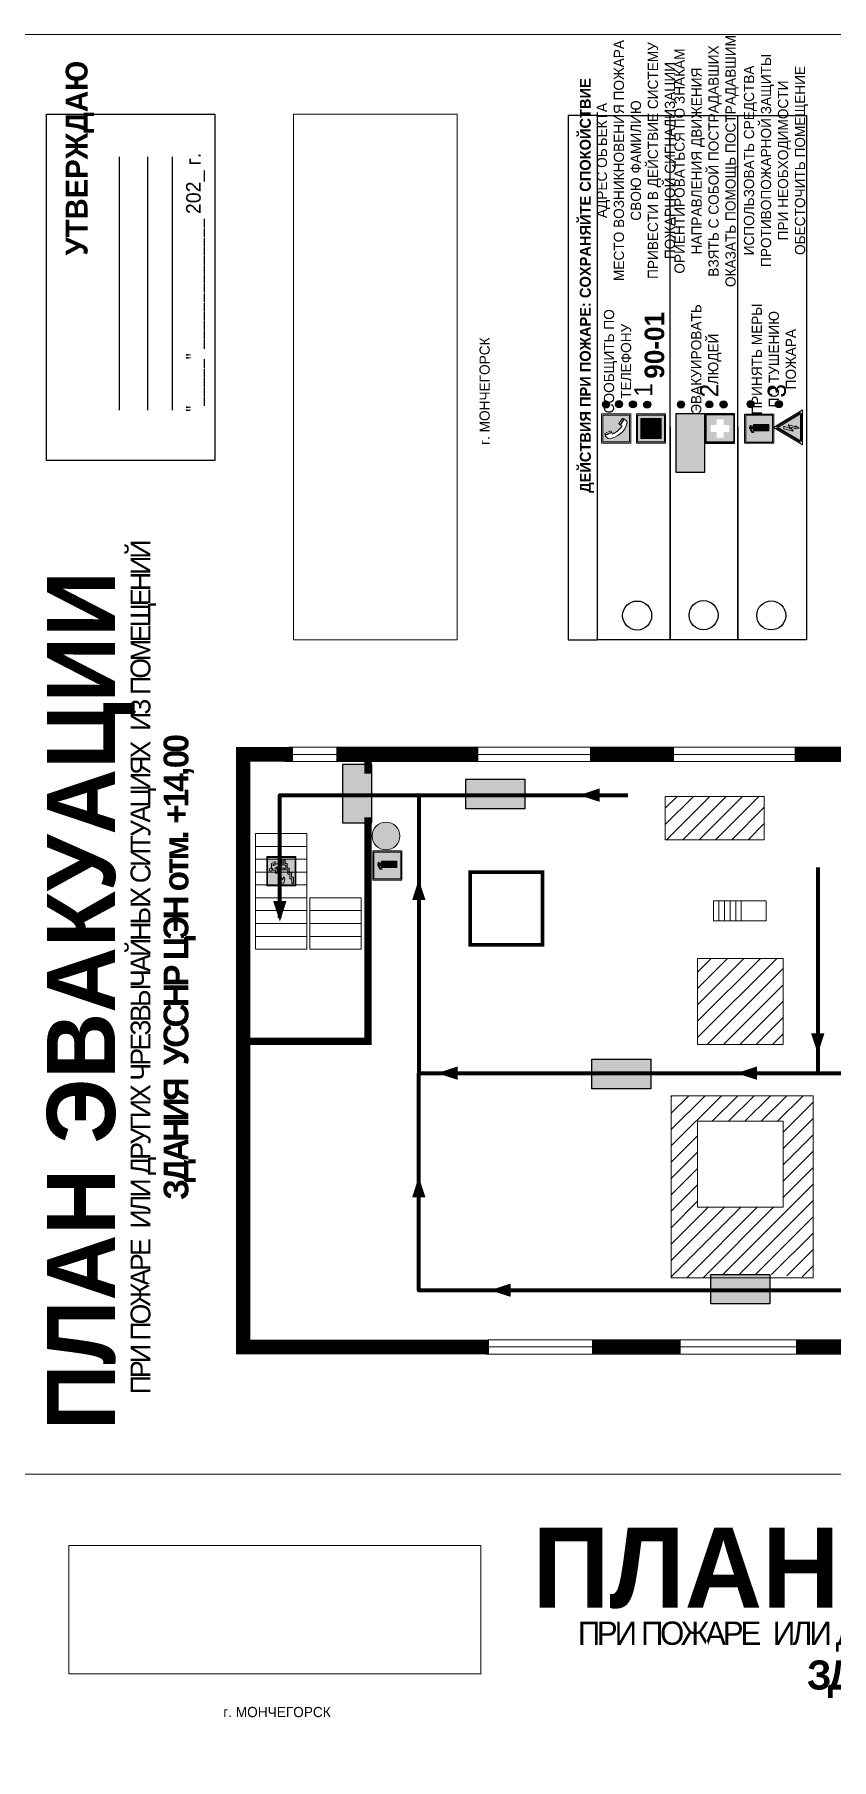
# Model space of a CAD drawing. Header units: millimetres. Extents: x 13810 to 67229, y 12374 to 21950.
# Drawn here: x 17917.6 to 18136.3, y 15256.9 to 15730.1 of the extents above; entities that cross this region are included whole.
import ezdxf

# ---------------------------------------------------------------- set-up
doc = ezdxf.new("R2010")
doc.units = ezdxf.units.MM
doc.layers.add('План_Штампы', color=7, linetype='Continuous')
doc.styles.add('обычный', font='arial.ttf')
picture_1 = doc.add_image_def('image1.jpg', size_in_pixel=(337, 105))
pattern_1 = [(45, (-2795.7852, 12237.191), (-2.24506403, 2.24506403), [])]

# ---------------------------------------------------------------- blocks, each defined once
blk = doc.blocks.new('A$C3E6D3DDE')
at = {"lineweight": 5}
h = blk.add_hatch(color=40, dxfattribs=at)
h.paths.add_polyline_path([(24.1, 1.45), (16.46, -11.35), (31.74, -11.35)])
h.paths.add_polyline_path([(24.09, -0.46), (30.03, -10.41), (18.14, -10.41)], flags=16)
h.paths.add_polyline_path([(24.54, -3.08), (23.41, -6.02), (25.13, -5.01), (24.33, -8.5), (24.82, -8.27), (23.79, -9.86), (23.4, -8.04), (23.8, -8.43), (24.04, -6.29), (22.39, -7.25), (23.44, -3.08)], flags=0)
h = blk.add_hatch(color=256, dxfattribs=at)
h.paths.add_polyline_path([(24.37, 0.03, 0.567511), (23.82, 0.03), (17.59, -10.4, 0.582454), (17.86, -10.88), (30.32, -10.88, 0.582149), (30.6, -10.4)])
h.paths.add_polyline_path([(24.09, -0.46), (18.14, -10.41), (30.03, -10.41)], flags=16)
h.paths.add_polyline_path([(24.54, -3.08), (23.41, -6.02), (25.13, -5.01), (24.33, -8.5), (24.82, -8.27), (23.79, -9.86), (23.4, -8.04), (23.8, -8.43), (24.04, -6.29), (22.39, -7.25), (23.44, -3.08)], flags=0)
h = blk.add_hatch(color=40, dxfattribs=at)
h.paths.add_polyline_path([(24.09, -0.46), (18.14, -10.41), (30.03, -10.41)])
h.paths.add_polyline_path([(24.82, -8.27), (23.79, -9.86), (23.4, -8.04), (23.8, -8.43), (24.04, -6.29), (22.39, -7.25), (23.44, -3.08), (24.54, -3.08), (23.41, -6.02), (25.13, -5.01), (24.33, -8.5)], flags=16)
at = {"color": 40, "lineweight": 5}
for p, q in [((16.46, -11.35), (24.1, 1.45)), ((24.1, 1.45), (31.74, -11.35))]:
    blk.add_line(p, q, dxfattribs=at)
at = {"lineweight": 5}
for p, q in [((17.59, -10.4), (23.82, 0.03)), ((24.37, 0.03), (30.6, -10.4)), ((18.14, -10.41), (24.09, -0.46)), ((23.44, -3.08), (22.39, -7.25)), ((22.39, -7.25), (24.04, -6.29)), ((23.41, -6.02), (24.54, -3.08)), ((25.13, -5.01), (23.41, -6.02)), ((24.54, -3.08), (23.44, -3.08)), ((24.04, -6.29), (23.8, -8.43)), ((24.09, -0.46), (30.03, -10.41)), ((24.33, -8.5), (25.13, -5.01)), ((17.86, -10.88), (30.32, -10.88)), ((18.14, -10.41), (30.03, -10.41)), ((23.8, -8.43), (23.4, -8.04)), ((23.4, -8.04), (23.79, -9.86)), ((23.79, -9.86), (24.82, -8.27)), ((24.82, -8.27), (24.33, -8.5))]:
    blk.add_line(p, q, dxfattribs=at)
at = {"color": 50, "lineweight": 5}
blk.add_line((31.74, -11.35), (16.46, -11.35), dxfattribs=at)
blk = doc.blocks.new('A$C456E1F9C')
at = {"lineweight": 5}
h = blk.add_hatch(color=242, dxfattribs=at)
h.paths.add_polyline_path([(0.51, -1.47), (0.51, -13.26), (12.29, -13.26), (12.29, -1.47)])
h.paths.add_polyline_path([(5.42, -4.95, -0.254479), (4.78, -5.4), (3.52, -2.53, -0.209735), (4.23, -2.4)], flags=16)
h.paths.add_polyline_path([(8.53, -8.6), (10.87, -10.17), (10.54, -10.76), (8.03, -9.13, -0.192251)], flags=16)
h.paths.add_polyline_path([(4.61, -5.49, 0.005518), (3.87, -5.72, 0.128647), (7.49, -10.01, 0.00809), (7.83, -9.33), (10.47, -10.97, -0.16736), (8.99, -12.25, -0.327862), (1.95, -3.95, -0.166952), (3.36, -2.62)], flags=16)
at = {"color": 242, "lineweight": 5}
for p, q in [((0, -13.77), (0, -0.97)), ((12.8, -0.97), (0, -0.97)), ((4.61, -5.49), (3.36, -2.62)), ((3.52, -2.53), (4.78, -5.4)), ((4.23, -2.4), (5.42, -4.95)), ((12.8, -13.77), (12.8, -0.97)), ((0, -13.77), (12.8, -13.77)), ((7.83, -9.33), (10.47, -10.97)), ((8.03, -9.13), (10.54, -10.76)), ((10.81, -10.12), (8.53, -8.6)), ((10.54, -10.76), (10.8, -10.3)), ((10.8, -10.3), (10.81, -10.12))]:
    blk.add_line(p, q, dxfattribs=at)
blk.add_lwpolyline([(0.51, -1.47), (12.29, -1.47), (12.29, -13.26), (0.51, -13.26)], close=True, dxfattribs=at)
for centre, radius, start, end in [((4.59, -5.34), 2.99, 114.28453, 152.19739), ((11.12, -3.31), 9.19, 183.99153, 256.60086), ((4.02, -3.27), 0.891, 76.32839, 123.70924), ((14.98, -39.1), 35.17, 107.14873, 108.41345), ((13.86, -0.94), 11.08, 205.55365, 234.87622), ((4.68, -4.59), 0.824, 276.9621, 334.07228), ((-13.31, 0.8), 23.44, 332.54871, 334.40268), ((8.94, -9.5), 0.989, 114.40924, 157.93883), ((7.87, -9.46), 3, 291.92908, 329.9329)]:
    blk.add_arc(centre, radius, start, end, dxfattribs=at)
blk = doc.blocks.new('A$C54414219')
at = {"true_color": 0xffffff}
h = blk.add_hatch(color=7, dxfattribs=at)
h.paths.add_polyline_path([(2.39, -9.45), (2.39, -18.3), (11.23, -18.3), (11.23, -9.45)], flags=0)
h.paths.add_polyline_path([(10.71, -13.87, -1), (2.92, -13.87, -1)], flags=0)
h.paths.add_polyline_path([(8.3, -13.87, -1), (5.33, -13.87, -1)], flags=0)
h.paths.add_polyline_path([(0.41, -7.47), (0.41, -20.27), (13.21, -20.27), (13.21, -7.47)])
h.paths.add_polyline_path([(0.92, -19.77), (12.71, -19.77), (12.71, -7.98), (0.92, -7.98)], flags=16)
h.paths.add_polyline_path([(11.23, -9.45), (11.23, -18.3), (2.39, -18.3), (2.39, -9.45)], flags=0)
at = {"lineweight": 5}
h = blk.add_hatch(color=242, dxfattribs=at)
h.paths.add_polyline_path([(12.71, -7.98), (0.92, -7.98), (0.92, -19.77), (12.71, -19.77)])
h.paths.add_polyline_path([(11.23, -18.3), (2.39, -18.3), (2.39, -9.45), (11.23, -9.45)], flags=16)
h.paths.add_polyline_path([(10.71, -13.87, -1), (2.92, -13.87, -1)], flags=0)
h.paths.add_polyline_path([(8.3, -13.87, -1), (5.33, -13.87, -1)], flags=0)
at = {"true_color": 0xffffff}
h = blk.add_hatch(color=7, dxfattribs=at)
h.paths.add_polyline_path([(2.39, -9.45), (2.39, -18.3), (11.23, -18.3), (11.23, -9.45)])
h.paths.add_polyline_path([(10.71, -13.87, -1), (2.92, -13.87, -1)], flags=16)
h.paths.add_polyline_path([(8.3, -13.87, -1), (5.33, -13.87, -1)], flags=0)
at = {"lineweight": 5}
h = blk.add_hatch(color=242, dxfattribs=at)
h.paths.add_polyline_path([(2.92, -13.87, 1), (10.71, -13.87, 1)])
h.paths.add_polyline_path([(8.3, -13.87, -1), (5.33, -13.87, -1)], flags=16)
at = {"color": 242, "lineweight": 5}
for p, q in [((0.41, -20.27), (0.41, -7.47)), ((0.41, -7.47), (13.21, -7.47)), ((0.41, -7.47), (13.21, -7.47)), ((13.21, -20.27), (13.21, -7.47)), ((0.41, -20.27), (13.21, -20.27))]:
    blk.add_line(p, q, dxfattribs=at)
for points in [[(0.92, -7.98), (12.71, -7.98), (12.71, -19.77), (0.92, -19.77)], [(2.39, -9.45), (11.23, -9.45), (11.23, -18.3), (2.39, -18.3)]]:
    blk.add_lwpolyline(points, close=True, dxfattribs=at)
for radius in [3.89, 1.49]:
    blk.add_circle((6.81, -13.87), radius, dxfattribs=at)
blk = doc.blocks.new('A$C32E8229D')
at = {"true_color": 0xffffff}
blk.add_hatch(color=7, dxfattribs=at).paths.add_polyline_path([(0, 0), (0, -8), (16, -8), (16, 0)])
h = blk.add_hatch(color=126)
h.paths.add_polyline_path([(0.2, -0.2), (15.8, -0.2), (15.8, -7.8), (0.2, -7.8)])
h.paths.add_polyline_path([(13.49, -2.05), (12.08, -2.05), (11.37, -2.63, 0.162397), (11.29, -2.84), (11.29, -3.63), (10.35, -3.63), (10.35, -4.05), (11.68, -4.05), (11.68, -3.48), (12.26, -4.28), (11.29, -5.1), (11.29, -6.78), (11.85, -6.78), (11.85, -5.44), (12.8, -4.64), (12.8, -5.94), (14.46, -5.94), (14.46, -5.39), (13.45, -5.39), (13.45, -3.97), (12.46, -2.59), (13.15, -2.59), (13.69, -3.34), (14.18, -3)], flags=16)
h.paths.add_polyline_path([(10.74, -1.82, 1), (11.8, -1.82, 1)], flags=16)
h.paths.add_polyline_path([(9.39, -3.59), (5.99, -3.59), (6.56, -3.03), (5.91, -3.03), (5.1, -3.83), (5.91, -4.64), (6.56, -4.64), (5.99, -4.09), (9.39, -4.09)], flags=16)
h.paths.add_polyline_path([(4.29, -1.08), (1.72, -1.08), (1.72, -6.6), (4.29, -6.6)], flags=16)
at = {"color": 126}
blk.add_lwpolyline([(16, -8), (0, -8), (0, 0), (16, 0)], close=True, dxfattribs=at)
blk = doc.blocks.new('A$C18900ED3')
h = blk.add_hatch(color=126)
h.paths.add_polyline_path([(-0.18, -0.18), (-7.02, -0.18), (-7.02, -7.02), (-0.18, -7.02)])
h.paths.add_polyline_path([(-5.89, -4.46), (-5.89, -2.77), (-4.46, -2.77), (-4.46, -1.31), (-2.77, -1.31), (-2.77, -2.77), (-1.33, -2.77), (-1.33, -4.46), (-2.77, -4.46), (-2.77, -5.89), (-4.46, -5.89), (-4.46, -4.46)], flags=16)
at = {"color": 126}
for p, q in [((-7.2, 0), (-7.2, -7.2)), ((0, 0), (-7.2, 0)), ((0, -7.2), (0, 0)), ((-7.02, -7.02), (-7.02, -0.18)), ((-7.02, -0.18), (-0.18, -0.18)), ((-0.18, -0.18), (-0.18, -7.02)), ((-7.2, -7.2), (0, -7.2)), ((-0.18, -7.02), (-7.02, -7.02))]:
    blk.add_line(p, q, dxfattribs=at)
blk = doc.blocks.new('A$C3AD82952')
at = {"true_color": 0xf5f5ff}
h = blk.add_hatch(color=7, dxfattribs=at)
h.dxf.hatch_style = 1
h.paths.add_polyline_path([(8.21, 8.73, 0.414214), (7.89, 9.05), (7.22, 9.05), (7.22, 9.92), (7.59, 9.92, 1), (7.57, 10.36), (7.22, 10.36), (7.22, 10.6), (6.43, 10.6), (6.43, 10.36), (6.01, 10.36), (4.74, 9.59), (4.74, 8.69), (4.98, 8.73), (4.98, 9.26), (6.12, 9.91), (6.43, 9.91), (6.43, 9.05), (5.76, 9.05, 0.414214), (5.44, 8.73), (5.44, 2.2), (8.21, 2.2)], flags=0)
h.paths.add_polyline_path([(12.8, 12.8), (0, 12.8), (0, 0), (12.8, 0)])
h.paths.add_polyline_path([(0.51, 12.29), (12.29, 12.29), (12.29, 0.51), (0.51, 0.51)], flags=16)
h.paths.add_polyline_path([(4.74, 9.59), (6.01, 10.36), (6.43, 10.36), (6.43, 10.6), (7.22, 10.6), (7.22, 10.36), (7.59, 10.36, -0.94586), (7.59, 9.92), (7.22, 9.92), (7.22, 9.05), (7.89, 9.05, -0.414214), (8.21, 8.73), (8.21, 2.2), (5.44, 2.2), (5.44, 8.73, -0.414214), (5.76, 9.05), (6.43, 9.05), (6.43, 9.91), (6.12, 9.91), (4.98, 9.26), (4.98, 8.73), (4.74, 8.69)], flags=0)
h = blk.add_hatch(color=242)
h.dxf.hatch_style = 1
h.paths.add_polyline_path([(12.29, 12.29), (0.51, 12.29), (0.51, 0.51), (12.29, 0.51)])
h.paths.add_polyline_path([(4.74, 8.69), (4.74, 9.59), (6.01, 10.36), (6.43, 10.36), (6.43, 10.6), (7.22, 10.6), (7.22, 10.36), (7.59, 10.36, -0.94586), (7.59, 9.92), (7.22, 9.92), (7.22, 9.05), (7.89, 9.05, -0.414214), (8.21, 8.73), (8.21, 2.2), (5.44, 2.2), (5.44, 8.73, -0.414214), (5.76, 9.05), (6.43, 9.05), (6.43, 9.91), (6.12, 9.91), (4.98, 9.26), (4.98, 8.73)], flags=16)
h = blk.add_hatch(color=7, dxfattribs=at)
h.dxf.hatch_style = 1
h.paths.add_polyline_path([(8.21, 8.73, 0.414214), (7.89, 9.05), (7.22, 9.05), (7.22, 9.92), (7.59, 9.92, 1), (7.57, 10.36), (7.22, 10.36), (7.22, 10.6), (6.43, 10.6), (6.43, 10.36), (6.01, 10.36), (4.74, 9.59), (4.74, 8.69), (4.98, 8.73), (4.98, 9.26), (6.12, 9.91), (6.43, 9.91), (6.43, 9.05), (5.76, 9.05, 0.414214), (5.44, 8.73), (5.44, 2.2), (8.21, 2.2)])
at = {"color": 242, "lineweight": 5}
for p, q in [((0, 0), (0, 12.8)), ((0, 12.8), (12.8, 12.8)), ((6.01, 10.36), (4.74, 9.59)), ((4.74, 9.59), (4.74, 8.69)), ((4.74, 8.69), (4.98, 8.73)), ((4.98, 9.26), (6.12, 9.91)), ((4.98, 8.73), (4.98, 9.26)), ((5.44, 2.2), (5.44, 8.73)), ((5.76, 9.05), (6.43, 9.05)), ((6.01, 10.36), (6.43, 10.36)), ((6.12, 9.91), (6.43, 9.91)), ((7.22, 10.6), (6.43, 10.6)), ((6.43, 10.6), (6.43, 10.36)), ((6.43, 9.91), (6.43, 9.05)), ((7.22, 10.36), (7.22, 10.6)), ((7.59, 10.36), (7.22, 10.36)), ((7.22, 9.05), (7.22, 9.92)), ((7.59, 9.92), (7.22, 9.92)), ((7.89, 9.05), (7.22, 9.05)), ((8.21, 2.2), (8.21, 8.73)), ((12.8, 0), (12.8, 12.8)), ((0, 0), (12.8, 0)), ((5.44, 2.2), (8.21, 2.2))]:
    blk.add_line(p, q, dxfattribs=at)
blk.add_lwpolyline([(0.51, 12.29), (12.29, 12.29), (12.29, 0.51), (0.51, 0.51)], close=True, dxfattribs=at)
for centre, radius, start, end in [((5.76, 8.73), 0.32, 90, 180), ((7.58, 10.14), 0.223, 273.18746, 86.81254), ((7.89, 8.73), 0.32, 0, 90)]:
    blk.add_arc(centre, radius, start, end, dxfattribs=at)
blk = doc.blocks.new('A$C7B8C2D5B')
at = {"lineweight": 0}
h = blk.add_hatch(color=5, dxfattribs=at)
h.dxf.hatch_style = 1
h.paths.add_polyline_path([(1.4, -3.02, 1), (-2.11, -3.02, 1)])
at = {"color": 5, "lineweight": 0}
blk.add_circle((-0.36, -3.02), 1.75, dxfattribs=at)
blk = doc.blocks.new('A$C7B4425F7')
at = {"true_color": 0xffffff}
blk.add_hatch(color=7, dxfattribs=at).paths.add_polyline_path([(0, 0), (-16, 0), (-16, -8), (0, -8)])
h = blk.add_hatch(color=126)
h.paths.add_polyline_path([(-0.2, -0.2), (-15.8, -0.2), (-15.8, -7.8), (-0.2, -7.8)])
h.paths.add_polyline_path([(-11.76, -2.03), (-11.76, -3.66), (-11.17, -3.66, -0.568275), (-11.17, -6.18), (-12.58, -6.18), (-12.58, -2.03)], flags=16)
h.paths.add_polyline_path([(-13.33, -4.12, -0.495768), (-13.59, -6.18), (-15.03, -6.18), (-15.03, -2.03), (-13.59, -2.03, -0.487973)], flags=16)
h.paths.add_polyline_path([(-10.25, -2.03), (-9.48, -2.03), (-9.48, -6.18), (-10.25, -6.18)], flags=16)
h.paths.add_polyline_path([(-13.84, -3.69), (-14.24, -3.69), (-14.24, -3.03), (-13.9, -3.03, -0.692621)], flags=0)
h.paths.add_polyline_path([(-9.15, -2.03), (-8.4, -2.03), (-8.04, -3.07), (-7.68, -2.03), (-6.93, -2.03), (-7.64, -4.1), (-6.93, -6.18), (-7.68, -6.18), (-8.04, -5.14), (-8.4, -6.18), (-9.15, -6.18), (-8.44, -4.1)], flags=16)
h.paths.add_polyline_path([(-11.76, -4.46), (-11.42, -4.46, -0.692621), (-11.36, -5.12), (-11.76, -5.12)], flags=0)
h.paths.add_polyline_path([(-13.9, -5.2), (-14.24, -5.2), (-14.24, -4.55), (-13.84, -4.55, -0.708038)], flags=0)
edge = h.paths.add_edge_path(flags=16)
edge.add_ellipse((-5.51, -4.08), major_axis=(0, 2.05), ratio=0.586184, start_angle=0, end_angle=360)
edge = h.paths.add_edge_path(flags=0)
edge.add_ellipse((-5.51, -4.08), major_axis=(0, 1.14), ratio=0.454828, start_angle=0, end_angle=360)
h.paths.add_polyline_path([(-4.13, -4.96, 0.377264), (-3.48, -4.52, 0.0555), (-3.16, -2.03), (-1.66, -2.03), (-1.66, -4.96), (-0.96, -4.96), (-0.96, -7.01), (-1.75, -7.01), (-1.75, -6.18), (-3.3, -6.18), (-3.3, -7.02), (-4.13, -7.02)], flags=16)
h.paths.add_polyline_path([(-2.73, -2.91), (-2.28, -2.91), (-2.28, -4.96), (-3.05, -4.96, 0.079136)], flags=0)
at = {"color": 126}
blk.add_lwpolyline([(-16, -8), (0, -8), (0, 0), (-16, 0)], close=True, dxfattribs=at)
blk = doc.blocks.new('вниз 3')
at = {"lineweight": 0, "true_color": 0xffffff}
h = blk.add_hatch(color=7, dxfattribs=at)
h.dxf.hatch_style = 1
h.paths.add_polyline_path([(40997.5, -4475.69), (40997.25, -4475.28), (40995.76, -4476.15), (40995.97, -4475.23), (40995.39, -4475.56), (40995.05, -4476.83), (40996.33, -4477.17), (40996.91, -4476.83), (40996, -4476.55)], flags=0)
h.paths.add_polyline_path([(40999.81, -4473.95), (41000.22, -4473.95), (41000.64, -4474.67), (41001.03, -4474.43), (41000.46, -4473.49), (41000.42, -4473.49), (40999.43, -4473.49), (40998.68, -4473.92), (40998.68, -4474.57), (40997.88, -4474.57), (40997.88, -4475), (40999.14, -4475), (40999.14, -4474.43), (40999.14, -4474.38), (40999.59, -4475.15), (40998.72, -4475.67), (40998.72, -4477.06), (40999.24, -4477.06), (40999.24, -4475.96), (40999.95, -4475.56), (40999.95, -4476.43), (41001.61, -4476.43), (41001.61, -4475.88), (41000.47, -4475.88), (41000.47, -4475.12)], flags=0)
h.paths.add_polyline_path([(40999.2, -4473.24, 1), (40998.35, -4473.24, 1)], flags=0)
h.paths.add_polyline_path([(41000.46, -4477.26), (41001.69, -4477.26), (41001.69, -4476.84), (41000.03, -4476.84), (41000.03, -4477.39), (40998.78, -4477.39), (40998.78, -4477.95), (40997.53, -4477.95), (40997.53, -4478.5), (40996.29, -4478.5), (40996.29, -4479.06), (40995.05, -4479.06), (40995.05, -4479.48), (40995.29, -4479.48), (40996.72, -4479.48), (40996.72, -4478.92), (40997.97, -4478.92), (40997.97, -4478.36), (40999.2, -4478.36), (40999.2, -4477.81), (41000.46, -4477.81)], flags=0)
h.paths.add_polyline_path([(41002.37, -4472.17), (40994.37, -4472.17), (40994.37, -4480.17), (41002.37, -4480.17)])
h.paths.add_polyline_path([(41002.16, -4479.96), (40994.57, -4479.96), (40994.57, -4472.37), (41002.16, -4472.37)], flags=16)
h.paths.add_polyline_path([(41001.61, -4475.88), (41001.61, -4476.43), (40999.95, -4476.43), (40999.95, -4475.56), (40999.24, -4475.96), (40999.24, -4477.06), (40998.72, -4477.06), (40998.72, -4475.67), (40999.59, -4475.15), (40999.14, -4474.38), (40999.14, -4474.43), (40999.14, -4475), (40997.88, -4475), (40997.88, -4474.57), (40998.68, -4474.57), (40998.68, -4473.92), (40999.43, -4473.49), (41000.42, -4473.49), (41000.46, -4473.49), (41001.03, -4474.43), (41000.64, -4474.67), (41000.22, -4473.95), (40999.81, -4473.95), (41000.47, -4475.12), (41000.47, -4475.88)], flags=0)
h.paths.add_polyline_path([(41001.69, -4476.84), (41001.69, -4477.26), (41000.46, -4477.26), (41000.46, -4477.81), (40999.2, -4477.81), (40999.2, -4478.36), (40997.97, -4478.36), (40997.97, -4478.92), (40996.72, -4478.92), (40996.72, -4479.48), (40995.05, -4479.48), (40995.05, -4479.06), (40996.29, -4479.06), (40996.29, -4478.5), (40997.53, -4478.5), (40997.53, -4477.95), (40998.78, -4477.95), (40998.78, -4477.39), (41000.03, -4477.39), (41000.03, -4476.84)], flags=0)
h.paths.add_polyline_path([(40998.35, -4473.24, -1), (40999.2, -4473.24, -1)], flags=0)
h.paths.add_polyline_path([(40997.5, -4475.69), (40996, -4476.55), (40996.91, -4476.83), (40996.33, -4477.17), (40995.05, -4476.83), (40995.39, -4475.56), (40995.97, -4475.23), (40995.76, -4476.15), (40997.25, -4475.28)], flags=0)
at = {"lineweight": 0}
h = blk.add_hatch(color=126, dxfattribs=at)
h.dxf.hatch_style = 1
h.paths.add_polyline_path([(41002.16, -4472.37), (40994.57, -4472.37), (40994.57, -4479.96), (41002.16, -4479.96)])
h.paths.add_polyline_path([(40995.97, -4475.23), (40995.76, -4476.15), (40997.25, -4475.28), (40997.5, -4475.69), (40996, -4476.55), (40996.91, -4476.83), (40996.33, -4477.17), (40995.05, -4476.83), (40995.39, -4475.56)], flags=16)
h.paths.add_polyline_path([(40997.88, -4474.57), (40998.68, -4474.57), (40998.68, -4473.92), (40999.43, -4473.49), (41000.42, -4473.49), (41000.46, -4473.49), (41001.03, -4474.43), (41000.64, -4474.67), (41000.22, -4473.95), (40999.81, -4473.95), (41000.47, -4475.12), (41000.47, -4475.88), (41001.61, -4475.88), (41001.61, -4476.43), (40999.95, -4476.43), (40999.95, -4475.56), (40999.24, -4475.96), (40999.24, -4477.06), (40998.72, -4477.06), (40998.72, -4475.67), (40999.59, -4475.15), (40999.14, -4474.38), (40999.14, -4474.43), (40999.14, -4475), (40997.88, -4475)], flags=16)
h.paths.add_polyline_path([(40998.35, -4473.24, -1), (40999.2, -4473.24, -1)], flags=16)
h.paths.add_polyline_path([(40997.53, -4477.95), (40998.78, -4477.95), (40998.78, -4477.39), (41000.03, -4477.39), (41000.03, -4476.84), (41001.69, -4476.84), (41001.69, -4477.26), (41000.46, -4477.26), (41000.46, -4477.81), (40999.2, -4477.81), (40999.2, -4478.36), (40997.97, -4478.36), (40997.97, -4478.92), (40996.72, -4478.92), (40996.72, -4479.48), (40995.05, -4479.48), (40995.05, -4479.06), (40996.29, -4479.06), (40996.29, -4478.5), (40997.53, -4478.5)], flags=16)
at = {"lineweight": 0, "true_color": 0xffffff}
h = blk.add_hatch(color=7, dxfattribs=at)
h.dxf.hatch_style = 1
h.paths.add_polyline_path([(40999.2, -4473.24, 1), (40998.35, -4473.24, 1)])
h.paths.add_polyline_path([(40999.81, -4473.95), (41000.22, -4473.95), (41000.64, -4474.67), (41001.03, -4474.43), (41000.46, -4473.49), (41000.42, -4473.49), (40999.43, -4473.49), (40998.68, -4473.92), (40998.68, -4474.57), (40997.88, -4474.57), (40997.88, -4475), (40999.14, -4475), (40999.14, -4474.43), (40999.14, -4474.38), (40999.59, -4475.15), (40998.72, -4475.67), (40998.72, -4477.06), (40999.24, -4477.06), (40999.24, -4475.96), (40999.95, -4475.56), (40999.95, -4476.43), (41001.61, -4476.43), (41001.61, -4475.88), (41000.47, -4475.88), (41000.47, -4475.12)])
h.paths.add_polyline_path([(40999.2, -4477.81), (41000.46, -4477.81), (41000.46, -4477.26), (41001.69, -4477.26), (41001.69, -4476.84), (41000.03, -4476.84), (41000.03, -4477.39), (40998.78, -4477.39), (40998.78, -4477.95), (40997.53, -4477.95), (40997.53, -4478.5), (40996.29, -4478.5), (40996.29, -4479.06), (40995.05, -4479.06), (40995.05, -4479.48), (40995.29, -4479.48), (40996.72, -4479.48), (40996.72, -4478.92), (40997.97, -4478.92), (40997.97, -4478.36), (40999.2, -4478.36)])
h.paths.add_polyline_path([(40997.5, -4475.69), (40997.25, -4475.28), (40995.76, -4476.15), (40995.97, -4475.23), (40995.39, -4475.56), (40995.05, -4476.83), (40996.33, -4477.17), (40996.91, -4476.83), (40996, -4476.55)])
at = {"color": 126, "lineweight": 0}
for points in [[(40994.37, -4472.17), (41002.37, -4472.17), (41002.37, -4480.17), (40994.37, -4480.17)], [(40994.57, -4472.37), (41002.16, -4472.37), (41002.16, -4479.96), (40994.57, -4479.96)]]:
    blk.add_lwpolyline(points, close=True, dxfattribs=at)
for points in [[(40995.05, -4476.83), (40995.39, -4475.56), (40995.97, -4475.23), (40995.76, -4476.15), (40997.25, -4475.28), (40997.5, -4475.69), (40996, -4476.55), (40996.91, -4476.83), (40996.33, -4477.17), (40995.05, -4476.83)], [(40995.29, -4479.48), (40995.05, -4479.48), (40995.05, -4479.06), (40996.29, -4479.06), (40996.29, -4478.5), (40997.53, -4478.5), (40997.53, -4477.95), (40998.78, -4477.95), (40998.78, -4477.39), (41000.03, -4477.39), (41000.03, -4476.84), (41001.69, -4476.84), (41001.69, -4477.26), (41000.46, -4477.26), (41000.46, -4477.81), (40999.2, -4477.81), (40999.2, -4478.36), (40997.97, -4478.36), (40997.97, -4478.92), (40996.72, -4478.92), (40996.72, -4479.48), (40995.05, -4479.48)], [(40999.14, -4474.43), (40999.14, -4475), (40997.88, -4475), (40997.88, -4474.57), (40998.68, -4474.57), (40998.68, -4473.92), (40999.43, -4473.49), (41000.42, -4473.49), (41000.46, -4473.49), (41001.03, -4474.43), (41000.64, -4474.67), (41000.22, -4473.95), (40999.81, -4473.95), (41000.47, -4475.12), (41000.47, -4475.88), (41001.61, -4475.88), (41001.61, -4476.43), (40999.95, -4476.43), (40999.95, -4475.56), (40999.24, -4475.96), (40999.24, -4477.06), (40998.72, -4477.06), (40998.72, -4475.67), (40999.59, -4475.15), (40999.14, -4474.38), (40999.14, -4474.43)]]:
    blk.add_lwpolyline(points, dxfattribs=at)
blk.add_circle((40998.77, -4473.24), 0.426, dxfattribs=at)

msp = doc.modelspace()

# ---------------------------------------------------------------- hatches: boundary and pattern name
at = {"lineweight": 0}
h = msp.add_hatch(color=256, dxfattribs=at)
h.dxf.hatch_style = 1
h.paths.add_polyline_path([(18074.4, 15627.63, 1), (18074.4, 15629.56, 1)])
h = msp.add_hatch(color=256, dxfattribs=at)
h.dxf.hatch_style = 1
h.paths.add_polyline_path([(18077.99, 15627.73, 1), (18077.99, 15629.67, 1)])
h = msp.add_hatch(color=256, dxfattribs=at)
h.dxf.hatch_style = 1
h.paths.add_polyline_path([(18081.8, 15627.7, 1), (18081.8, 15629.63, 1)])
h = msp.add_hatch(color=256, dxfattribs=at)
h.dxf.hatch_style = 1
h.paths.add_polyline_path([(18085.73, 15627.61, 1), (18085.73, 15629.54, 1)])
h = msp.add_hatch(color=256, dxfattribs=at)
h.dxf.hatch_style = 1
h.paths.add_polyline_path([(18095, 15627.62, 1), (18095, 15629.56, 1)])
h = msp.add_hatch(color=256, dxfattribs=at)
h.dxf.hatch_style = 1
h.paths.add_polyline_path([(18102.78, 15627.67, 1), (18102.78, 15629.6, 1)])
h = msp.add_hatch(color=256, dxfattribs=at)
h.dxf.hatch_style = 1
h.paths.add_polyline_path([(18106.68, 15627.66, 1), (18106.68, 15629.59, 1)])
h = msp.add_hatch(color=256, dxfattribs=at)
h.dxf.hatch_style = 1
h.paths.add_polyline_path([(18114.1, 15627.72, 1), (18114.1, 15629.65, 1)])
h = msp.add_hatch(color=256, dxfattribs=at)
h.dxf.hatch_style = 1
h.paths.add_polyline_path([(18121.87, 15627.72, 1), (18121.87, 15629.65, 1)])
h = msp.add_hatch(dxfattribs=at)
h.set_pattern_fill('ANSI31', color=256)
h.set_pattern_definition(pattern_1)
h.paths.add_polyline_path([(18099.56, 15453.03), (18123.06, 15453.03), (18123.06, 15476.61), (18099.56, 15476.61)])
h.paths.add_polyline_path([(18131.25, 15438.98), (18092.33, 15438.98), (18092.33, 15389.04), (18103.16, 15389.04), (18103.16, 15389.95), (18119.36, 15389.95), (18131.25, 15389.04)])
h.paths.add_polyline_path([(18123.06, 15408.38), (18099.56, 15408.38), (18099.56, 15431.96), (18123.06, 15431.96)], flags=16)
h.paths.add_polyline_path([(18145.64, 15389.04), (18184.56, 15389.04), (18184.56, 15438.98), (18145.64, 15438.98)])
h.paths.add_polyline_path([(18154.03, 15431.96), (18177.53, 15431.96), (18177.53, 15408.38), (18154.03, 15408.38)], flags=16)
h.paths.add_polyline_path([(18232.61, 15438.98), (18193.68, 15438.98), (18193.68, 15389.04), (18232.61, 15389.04)])
h.paths.add_polyline_path([(18227.13, 15407.13), (18201.28, 15407.13), (18201.28, 15433.07), (18227.13, 15433.07)], flags=16)
h.paths.add_polyline_path([(18253.4, 15397.18), (18292.32, 15397.18), (18292.32, 15434.08), (18253.4, 15434.08)])
h.paths.add_polyline_path([(18260.6, 15428.44), (18284.1, 15428.44), (18284.1, 15404.86), (18260.6, 15404.86)], flags=16)
h.paths.add_polyline_path([(18354.87, 15400.26), (18354.87, 15433.47), (18319.84, 15433.47), (18319.84, 15400.26)])
h.paths.add_polyline_path([(18347.79, 15405.39), (18326.64, 15405.39), (18326.64, 15426.61), (18347.79, 15426.61)], flags=16)
h.paths.add_polyline_path([(18273.42, 15523.06), (18273.42, 15509.95), (18323.18, 15509.95), (18323.18, 15523.06)])
h = msp.add_hatch(dxfattribs=at)
h.set_pattern_fill('ANSI31', color=256)
h.set_pattern_definition(pattern_1)
h.paths.add_polyline_path([(18117.87, 15509.21), (18117.87, 15521.09), (18090.66, 15521.09), (18090.66, 15509.21)])

# ---------------------------------------------------------------- linework, layer by layer
at = {"color": 126, "lineweight": 0, "true_color": 0x008754}
for points in [[(17901.58, 15730.12), (18501.58, 15730.12), (18501.58, 15335.12), (17901.58, 15335.12)], [(17901.58, 15335.12), (18501.58, 15335.12), (18501.58, 14940.12), (17901.58, 14940.12)]]:
    msp.add_lwpolyline(points, close=True, dxfattribs=at)
for points in [[(17920.87, 15613.26), (17920.87, 15708.26), (17967.08, 15708.26), (17967.08, 15613.26)], [(18072.05, 15564.09), (18072.05, 15707.85), (18064, 15707.85), (18064, 15564.09)], [(18072.05, 15564.09), (18072.05, 15707.85), (18129.45, 15707.85), (18129.45, 15564.09)]]:
    msp.add_lwpolyline(points, close=True)
for points in [[(18092.04, 15622.5), (18092.04, 15564.09), (18092.04, 15707.85)], [(18110.62, 15622.5), (18110.62, 15564.09), (18110.62, 15707.85)], [(17940.92, 15627.01), (17940.92, 15696.54)], [(17948.68, 15627.01), (17948.68, 15696.54)], [(17955.47, 15627.01), (17955.47, 15696.54)]]:
    msp.add_lwpolyline(points)
at = {"lineweight": 100, "const_width": 4}
for points in [[(18042.27, 15370.05), (17974.83, 15370.05), (17974.83, 15532.62), (17988.47, 15532.62)], [(18000.39, 15532.62), (18039.39, 15532.62)], [(18070.01, 15532.62), (18093.06, 15532.62)], [(18126.21, 15532.62), (18147.82, 15532.62)], [(18094.95, 15370.05), (18070.56, 15370.05)], [(18148.45, 15370.05), (18126.61, 15370.05)]]:
    msp.add_lwpolyline(points, dxfattribs=at)
at = {"lineweight": 0}
for points in [[(17987.4, 15534.57), (18423.52, 15534.57)], [(17988.47, 15532.62), (18424.59, 15532.62)], [(17986.27, 15530.7), (18422.38, 15530.7)], [(18042.1, 15372), (18453.32, 15372)], [(18041.46, 15368.06), (18452.67, 15368.06)], [(18042.27, 15370.05), (18453.48, 15370.05)]]:
    msp.add_lwpolyline(points, dxfattribs=at)
at = {"lineweight": 0, "const_width": 2}
for points in [[(18009.09, 15532.76), (18009.09, 15527.3)], [(18009.09, 15515.33), (18009.09, 15453.87), (17974.83, 15453.87)]]:
    msp.add_lwpolyline(points, dxfattribs=at)
at = {"color": 126, "lineweight": 100, "true_color": 0x008754}
for points in [[(17984.91, 15487.76), (17984.91, 15521.43), (18023.02, 15521.43), (18023.02, 15445.15), (18361.63, 15445.15), (18361.63, 15462.79)], [(18023.02, 15521.43), (18080.4, 15521.43)], [(18132.59, 15501.62), (18132.59, 15445.15)], [(18361.63, 15445.15), (18361.63, 15385.58), (18023.02, 15385.58), (18023.02, 15445.15)]]:
    msp.add_lwpolyline(points, dxfattribs=at)
at = {"lineweight": 0}
for points in [[(18090.66, 15521.09), (18117.87, 15521.09), (18117.87, 15509.21), (18090.66, 15509.21)], [(17978.19, 15507.37), (17992.29, 15507.37), (17992.29, 15510.89), (17978.19, 15510.89)], [(17978.19, 15503.85), (17992.29, 15503.85), (17992.29, 15507.37), (17978.19, 15507.37)], [(17978.19, 15500.32), (17992.29, 15500.32), (17992.29, 15503.85), (17978.19, 15503.85)], [(17978.19, 15496.8), (17992.29, 15496.8), (17992.29, 15500.32), (17978.19, 15500.32)], [(17978.19, 15493.27), (17992.29, 15493.27), (17992.29, 15496.8), (17978.19, 15496.8)], [(17978.19, 15489.75), (17992.29, 15489.75), (17992.29, 15493.27), (17978.19, 15493.27)], [(17978.19, 15486.22), (17992.29, 15486.22), (17992.29, 15489.75), (17978.19, 15489.75)], [(17993.13, 15489.75), (18007.24, 15489.75), (18007.24, 15493.27), (17993.13, 15493.27)], [(17993.13, 15486.22), (18007.24, 15486.22), (18007.24, 15489.75), (17993.13, 15489.75)], [(18103.9, 15492.48), (18105.43, 15492.48), (18105.43, 15486.94), (18103.9, 15486.94)], [(18105.43, 15492.48), (18106.96, 15492.48), (18106.96, 15486.94), (18105.43, 15486.94)], [(18106.96, 15492.48), (18108.48, 15492.48), (18108.48, 15486.94), (18106.96, 15486.94)], [(18108.48, 15492.48), (18110.01, 15492.48), (18110.01, 15486.94), (18108.48, 15486.94)], [(18110.01, 15492.48), (18111.54, 15492.48), (18111.54, 15486.94), (18110.01, 15486.94)], [(18111.54, 15492.48), (18118.35, 15492.48), (18118.35, 15486.94), (18111.54, 15486.94)], [(17978.19, 15482.7), (17992.29, 15482.7), (17992.29, 15486.22), (17978.19, 15486.22)], [(17993.13, 15482.7), (18007.24, 15482.7), (18007.24, 15486.22), (17993.13, 15486.22)], [(17978.19, 15479.18), (17992.29, 15479.18), (17992.29, 15482.7), (17978.19, 15482.7)], [(17993.13, 15479.18), (18007.24, 15479.18), (18007.24, 15482.7), (17993.13, 15482.7)], [(18099.56, 15476.61), (18123.06, 15476.61), (18123.06, 15453.03), (18099.56, 15453.03)], [(18092.33, 15438.98), (18131.25, 15438.98), (18131.25, 15389.04), (18092.33, 15389.04)], [(18099.56, 15431.96), (18123.06, 15431.96), (18123.06, 15408.38), (18099.56, 15408.38)]]:
    msp.add_lwpolyline(points, close=True, dxfattribs=at)
at = {"lineweight": 0, "const_width": 1}
msp.add_lwpolyline([(18037.14, 15500.28), (18056.95, 15500.28), (18056.95, 15480.33), (18037.14, 15480.33)], close=True, dxfattribs=at)
for centre, radius in [((18074.4, 15628.6), 0.966), ((18077.99, 15628.7), 0.966), ((18081.8, 15628.66), 0.966), ((18085.73, 15628.58), 0.966), ((18095, 15628.59), 0.966), ((18102.78, 15628.63), 0.966), ((18106.68, 15628.62), 0.966), ((18114.1, 15628.68), 0.966), ((18121.87, 15628.69), 0.966), ((18082.97, 15570.71), 3.98), ((18101.2, 15570.81), 3.98), ((18119.78, 15570.74), 3.98)]:
    msp.add_circle(centre, radius)
at = {"layer": 'План_Штампы', "color": 126, "true_color": 0x008754}
for points in [[(18072.64, 15523.28), (18072.64, 15519.61), (18067.02, 15521.42)], [(18024.87, 15492.66), (18021.21, 15492.66), (18023.02, 15498.28)], [(17983.06, 15492.37), (17986.72, 15492.37), (17984.91, 15486.75)], [(18130.71, 15456.08), (18134.37, 15456.08), (18132.56, 15450.45)], [(18033.7, 15447), (18033.69, 15443.34), (18028.07, 15445.14)], [(18115.84, 15447), (18115.83, 15443.34), (18110.21, 15445.14)], [(18024.87, 15411.11), (18021.21, 15411.11), (18023.02, 15416.74)], [(18048.26, 15387.45), (18048.25, 15383.79), (18042.63, 15385.6)]]:
    msp.add_solid(points, dxfattribs=at)

# ---------------------------------------------------------------- block references
at = {"rotation": 90}
for name, p, xscale, yscale, zscale in [('A$C3E6D3DDE', (18121.26, 15607.28), 0.625, 0.625, 0.625), ('A$C456E1F9C', (18072.59, 15618.04), 0.625, 0.625, 0.625), ('A$C54414219', (18078.08, 15617.78), 0.625, 0.625, 0.625), ('A$C18900ED3', (18101.72, 15626.04), 1.111111111007631, 1.111111111007631, 1.111111111007631), ('A$C3AD82952', (18120.45, 15617.99), 0.625, 0.625, 0.625), ('A$C3AD82952', (18018.38, 15498.15), 0.625, 0.625, 0.625)]:
    msp.add_blockref(name, p, dxfattribs=dict(at, xscale=xscale, yscale=yscale, zscale=zscale))
at = {"xscale": -1, "rotation": 90}
msp.add_blockref('A$C32E8229D', (18093.57, 15626.04), dxfattribs=at)
at = {"xscale": 2.177419353276491, "yscale": 2.177419353276491, "zscale": 2.177419353276491}
msp.add_blockref('A$C7B8C2D5B', (18014.83, 15516.79), dxfattribs=at)
at = {"color": 126, "true_color": 0x008754, "rotation": 90}
msp.add_blockref('вниз 3', (13509.14, -25497.81), dxfattribs=at)
at = {"layer": 'План_Штампы', "rotation": 90}
msp.add_blockref('A$C7B4425F7', (18002.11, 15529.83), dxfattribs=at)
at = {"layer": 'План_Штампы', "color": 126, "true_color": 0x008754, "xscale": 1.012510887696, "yscale": 1.012510887696, "zscale": 1.012510887696, "rotation": 359.9978653237144}
for p in [(18035.95, 15525.78), (18070.52, 15449)]:
    msp.add_blockref('A$C32E8229D', p, dxfattribs=at)
at = {"layer": 'План_Штампы', "color": 126, "xscale": 1.012510887696, "yscale": 1.012510887696, "zscale": 1.012510887696, "rotation": 359.9978653237144}
msp.add_blockref('A$C32E8229D', (18103.16, 15389.95), dxfattribs=at)

# ---------------------------------------------------------------- texts
at = {"lineweight": 0, "rotation": 90, "style": 'обычный'}
for s, insert, char_height, width, attachment_point in [('\\pi-8.4,l8.4,t8.4;{\\fProxima Nova Rg|b0|i0|c204|p2;АДРЕС ОБЪЕКТА\\PМЕСТО ВОЗНИКНОВЕНИЯ ПОЖАРА \\PСВОЮ ФАМИЛИЮ\\PПРИВЕСТИ В ДЕЙСТВИЕ СИСТЕМУ \\PПОЖАРНОЙ СИГНАЛИЗАЦИИ}', (18083.03, 15695.54), 2.8, 126.6484, 5), ('\\pi-8.4,l8.4,t8.4;{\\fProxima Nova Rg|b0|i0|c204|p2;ОРИЕНТИРОВАТЬСЯ ПО ЗНАКАМ \\PНАПРАВЛЕНИЯ ДВИЖЕНИЯ\\PВЗЯТЬ С СОБОЙ ПОСТРАДАВШИХ\\PОКАЗАТЬ ПОМОЩЬ ПОСТРАДАВШИМ}', (18102.01, 15695.4), 2.8, 126.6484, 5), ('\\pi-18,l18,t18;{\\fProxima Nova Rg|b1|i0|c204|p2;УТВЕРЖДАЮ\\H1.1997x; }', (17929.99, 15696.2), 6, 126.6484, 5), ('\\pi-8.4,l8.4,t8.4;{\\fProxima Nova Rg|b0|i0|c204|p2;ИСПОЛЬЗОВАТЬ СРЕДСТВА \\PПРОТИВОПОЖАРНОЙ ЗАЩИТЫ \\PПРИ НЕОБХОДИМОСТИ \\PОБЕСТОЧИТЬ ПОМЕЩЕНИЕ}', (18121.08, 15695.56), 2.8, 126.6484, 5), ('{\\fProxima Nova Rg|b1|i0|c204|p2;ДЕЙСТВИЯ ПРИ ПОЖАРЕ: СОХРАНЯЙТЕ СПОКОЙСТВИЕ\\H1.6644x; }', (18069.17, 15661.25), 3, 175.1736, 5), ('{\\fArial Narrow|b0|i0|c204|p34;"_____" ______________ \\fProxima Nova Rg|b0|i0|c204|p2;202_ г. }', (17961.75, 15662.16), 4, 78.6503, 5), ('{\\fProxima Nova Rg|b0|i0|c204|p2;ЭВАКУИРОВАТЬ \\PЛЮДЕЙ}', (18101.92, 15641.08), 2.8, 126.6484, 5), ('{\\fProxima Nova Rg|b0|i0|c204|p2;ПРИНЯТЬ МЕРЫ \\PПО ТУШЕНИЮ \\PПОЖАРА}', (18120.5, 15641.04), 2.8, 126.6484, 5), ('{\\fProxima Nova Rg|b0|i0|c204|p2;СООБЩИТЬ ПО \\PТЕЛЕФОНУ}', (18077.6, 15640.47), 2.8, 126.6484, 5), ('{\\fProxima Nova Rg|b1|i0|c204|p2;\\H1.0714x;90-01\\fProxima Nova Rg|b0|i0|c204|p2;\\H0.93331x; \\H1.3449x; }', (18087.75, 15644.84), 5, 126.6484, 5), ('\\pi-8.4,l8.4,t8.4;{\\fProxima Nova Rg|b0|i0|c204|p2;г. МОНЧЕГОРСК\\H1.1997x; }', (18041.12, 15632.26), 2.8, 126.6484, 5), ('{\\fProxima Nova Rg|b0|i0|c204|p2;1\\H1.1667x; }', (18084.66, 15632.57), 5, 126.6484, 5), ('{\\fProxima Nova Rg|b0|i0|c204|p2;2\\H1.1967x; }', (18102.74, 15632.42), 5, 126.6484, 5), ('{\\fProxima Nova Rg|b0|i0|c204|p2;3\\H1.1967x; }', (18121.32, 15632.36), 5, 126.6484, 5), ('{\\fProxima Nova Rg|b1|i0|c204|p2;ПЛАН ЭВАКУАЦИИ}', (17920.97, 15347.28), 18.7, 419.8066, 1)]:
    msp.add_mtext(s, dxfattribs=dict(at, insert=insert, char_height=char_height, width=width, attachment_point=attachment_point))
at = {"color": 0, "lineweight": 0, "insert": (17943.78, 15473.92), "char_height": 6.8, "width": 381.8334, "attachment_point": 5, "rotation": 90, "style": 'обычный'}
msp.add_mtext('{\\fArial Black|b1|i0|c204|p34;\\H2x;\\T0.85;  \\fArial Narrow|b0|i0|c204|p34;\\H0.8x;\\W0.9;\\P\\fProxima Nova Rg|b0|i0|c204|p2;\\H0.5x;\\W1;\\C256;ПРИ ПОЖАРЕ  ИЛИ ДРУГИХ ЧРЕЗВЫЧАЙНЫХ СИТУАЦИЯХ  ИЗ ПОМЕЩЕНИЙ \\fProxima Nova Rg|b1|i0|c204|p2;\\H1.25x;\\PЗДАНИЯ  УССНР ЦЭН отм. +14,00}', dxfattribs=at)
at = {"lineweight": 0, "style": 'обычный'}
for s, insert, char_height, width, attachment_point in [('{\\fProxima Nova Rg|b1|i0|c204|p2;ПЛАН ЭВАКУАЦИИ}', (18054.23, 15320.49), 22, 493.8901, 1), ('\\pi-8.4,l8.4,t8.4;{\\fProxima Nova Rg|b0|i0|c204|p2;г. МОНЧЕГОРСК\\H1.1997x; }', (17984.11, 15269.87), 2.8, 126.6484, 5)]:
    msp.add_mtext(s, dxfattribs=dict(at, insert=insert, char_height=char_height, width=width, attachment_point=attachment_point))
at = {"color": 0, "lineweight": 0, "insert": (18204.17, 15294.9), "char_height": 8, "width": 449.2158, "attachment_point": 5, "style": 'обычный'}
msp.add_mtext('{\\fArial Black|b1|i0|c204|p34;\\H2x;\\T0.85;  \\fArial Narrow|b0|i0|c204|p34;\\H0.8x;\\W0.9;\\P\\fProxima Nova Rg|b0|i0|c204|p2;\\H0.5x;\\W1;\\C256;ПРИ ПОЖАРЕ  ИЛИ ДРУГИХ ЧРЕЗВЫЧАЙНЫХ СИТУАЦИЯХ  ИЗ ПОМЕЩЕНИЙ \\fProxima Nova Rg|b1|i0|c204|p2;\\H1.25x;\\PЗДАНИЯ  УССНР ЦЭН отм. 14,000}', dxfattribs=at)

# ---------------------------------------------------------------- pictures from other files: only their frames are drawn
at = {"color": 7, "lineweight": 0, "true_color": 0xf5f5ff}
image = msp.add_image(picture_1, insert=(18033.53, 15564.09), size_in_units=(144.15, 44.91), rotation=90, dxfattribs=at)
image.dxf.flags = 7
image = msp.add_image(picture_1, insert=(17926.95, 15280.38), size_in_units=(113.11, 35.24), dxfattribs=at)
image.dxf.flags = 7

doc.saveas('drawing.dxf')
